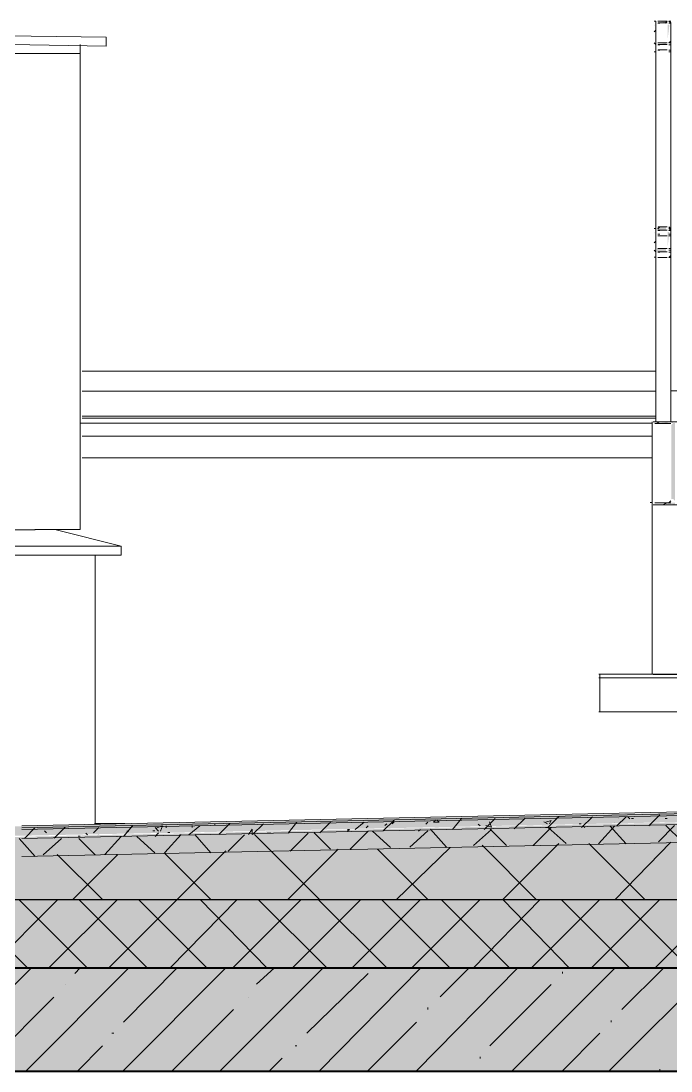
# Model space of a CAD drawing. Header units: millimetres. Extents: x -135211 to 49383, y -8033 to 228499.
# Drawn here: x -29813 to -28287, y 60933 to 63397 of the extents above; entities that cross this region are included whole.
import ezdxf

# ---------------------------------------------------------------- set-up
doc = ezdxf.new("R2010")
doc.units = ezdxf.units.MM
doc.layers.add('PDF _Геометрия', color=7, linetype='Continuous', true_color=0x1d1d1d)
doc.layers.add('PDF _Сплошная заливка', color=7, linetype='Continuous', true_color=0xffffff)

msp = doc.modelspace()

# ---------------------------------------------------------------- hatches: boundary and pattern name
at = {"layer": 'PDF _Сплошная заливка', "transparency": 33554559}
h = msp.add_hatch(color=256, dxfattribs=at)
h.paths.add_polyline_path([(-28295.2, 63389.1), (-28295.2, 63355.2), (-28291, 63389.1)])
h.paths.add_polyline_path([(-28299.5, 63393.3), (-28299.5, 63397.2), (-28318.6, 63397.2)])
h.paths.add_polyline_path([(-28320.6, 63346.8), (-28299.5, 63342.5), (-28299.5, 63346.8)])
h.paths.add_polyline_path([(-28324.9, 63389.1), (-28325.7, 63389.1), (-28325.7, 63382.7)])
h = msp.add_hatch(color=256, dxfattribs=at)
h.paths.add_polyline_path([(-28295.2, 62902.3), (-28295.2, 62868.4), (-28291, 62902.3)])
h.paths.add_polyline_path([(-28299.5, 62906.5), (-28299.5, 62914.6), (-28320.6, 62914.6), (-28320.6, 62906.5)])
h.paths.add_polyline_path([(-28320.6, 62864.2), (-28320.6, 62855.7), (-28299.5, 62855.7), (-28299.5, 62864.2)])
h.paths.add_polyline_path([(-28324.9, 62902.3), (-28325.7, 62902.3), (-28325.7, 62895.9)])
h = msp.add_hatch(color=256, dxfattribs=at)
h.paths.add_polyline_path([(-28295.2, 62453.6), (-28295.2, 62456.8), (-28323.9, 62456.8)])
h.paths.add_polyline_path([(-28278.3, 62267.3), (-28329.4, 62267.3), (-28329.4, 62266.8), (-28278.3, 62263.1)])
h.paths.add_polyline_path([(-28282.5, 62453.6), (-28286.8, 62449.4), (-28286.8, 62275.8), (-28282.5, 62275.8), (-28278.3, 62271.6), (-28278.3, 62453.6)])
h.paths.add_polyline_path([(-28282.5, 62453.6), (-28282.5, 62456.8), (-28288.9, 62456.8)])
h = msp.add_hatch(color=256, dxfattribs=at)
h.paths.add_polyline_path([(-42196.6, 61619.7), (-42196.6, 61594.3), (-41993.4, 61594.3), (-41587.1, 61585.8), (-41388.1, 61581.6), (-40778.6, 61568.9), (-40579.6, 61564.7), (-39970, 61552), (-39771.1, 61547.7), (-39364.7, 61539.3), (-39165.8, 61535), (-38556.2, 61522.3), (-38357.2, 61518.1), (-37747.7, 61505.4), (-37548.7, 61501.2), (-36939.2, 61488.5), (-36740.2, 61484.2), (-36333.8, 61475.8), (-36134.9, 61471.5), (-35525.3, 61458.8), (-35326.4, 61454.6), (-34716.8, 61441.9), (-34517.8, 61437.7), (-34111.5, 61429.2), (-33620.4, 61425), (-33620.4, 61429.2), (-33273.3, 61429.2), (-33142.1, 61425), (-32896.6, 61420.7), (-32896.6, 61425), (-29442.4, 61492.7), (-29239.2, 61496.9), (-29040.2, 61501.2), (-28837.1, 61505.4), (-28638.1, 61509.6), (-28434.9, 61513.9), (-28236, 61518.1), (-28032.8, 61522.3), (-27833.8, 61526.6), (-27630.6, 61530.8), (-27431.7, 61535), (-27228.5, 61539.3), (-27029.5, 61543.5), (-26830.6, 61543.5), (-26830.6, 61564.7), (-27033.8, 61564.7), (-27863.5, 61547.7), (-28066.6, 61543.5), (-28896.3, 61526.6), (-29099.5, 61522.3), (-30136.6, 61501.2), (-30365.2, 61496.9), (-31529.3, 61475.8), (-31757.9, 61471.5), (-32922, 61450.4), (-33142.1, 61446.1), (-33142.1, 61450.4), (-33273.3, 61454.6), (-33535.8, 61454.6), (-33667, 61450.4), (-33912.5, 61446.1), (-33912.5, 61450.4), (-34111.5, 61454.6), (-34517.8, 61463.1), (-34716.8, 61467.3), (-35326.4, 61480), (-35525.3, 61484.2), (-36134.9, 61496.9), (-36333.8, 61501.2), (-36740.2, 61509.6), (-36939.2, 61513.9), (-37548.7, 61526.6), (-37747.7, 61530.8), (-38357.2, 61543.5), (-38556.2, 61547.7), (-39165.8, 61560.4), (-39364.7, 61564.7), (-39771.1, 61573.1), (-39970, 61577.4), (-40579.6, 61590.1), (-40778.6, 61594.3), (-41388.1, 61607), (-41587.1, 61611.2), (-41993.4, 61619.7)])
h.paths.add_polyline_path([(-47847.8, 61746.7), (-50231.8, 61796.3), (-50483, 61796.3), (-50483, 61772.1), (-50281.8, 61772.1), (-49469, 61755.1), (-49261.6, 61750.9), (-48245.7, 61729.7), (-47648.8, 61717), (-47648.8, 61742.4)])
h = msp.add_hatch(color=256, dxfattribs=at)
h.paths.add_polyline_path([(-42196.6, 61594.3), (-42196.6, 61552), (-41989.2, 61552), (-39500.2, 61501.2), (-39297, 61496.9), (-36807.9, 61446.1), (-36604.7, 61441.9), (-34115.7, 61391.1), (-33912.5, 61386.9), (-33620.4, 61382.6), (-33620.4, 61386.9), (-33510.4, 61391.1), (-33273.3, 61391.1), (-33146.3, 61386.9), (-32896.6, 61382.6), (-32896.6, 61386.9), (-32663.8, 61391.1), (-32435.2, 61395.3), (-32202.4, 61399.6), (-31745.2, 61408), (-31512.4, 61412.3), (-31283.8, 61416.5), (-31051, 61420.7), (-30593.8, 61429.2), (-30361, 61433.4), (-30132.4, 61437.7), (-29899.6, 61441.9), (-29442.4, 61450.4), (-29239.2, 61454.6), (-29040.2, 61458.8), (-28837.1, 61463.1), (-28638.1, 61467.3), (-28434.9, 61471.5), (-28236, 61475.8), (-28032.8, 61480), (-27833.8, 61484.2), (-27630.6, 61488.5), (-27431.7, 61492.7), (-27228.5, 61496.9), (-27029.5, 61501.2), (-26830.6, 61501.2), (-26830.6, 61543.5), (-27021.1, 61543.5), (-30136.6, 61475.8), (-30365.2, 61471.5), (-31529.3, 61450.4), (-31757.9, 61446.1), (-32922, 61425), (-33142.1, 61420.7), (-33142.1, 61425), (-33273.3, 61429.2), (-33535.8, 61429.2), (-33667, 61425), (-33912.5, 61420.7), (-33912.5, 61425), (-34111.5, 61429.2), (-34517.8, 61437.7), (-34716.8, 61441.9), (-35326.4, 61454.6), (-35525.3, 61458.8), (-36134.9, 61471.5), (-36333.8, 61475.8), (-36740.2, 61484.2), (-36939.2, 61488.5), (-37548.7, 61501.2), (-37747.7, 61505.4), (-38357.2, 61518.1), (-38556.2, 61522.3), (-39165.8, 61535), (-39364.7, 61539.3), (-39771.1, 61547.7), (-39970, 61552), (-40579.6, 61564.7), (-40778.6, 61568.9), (-41388.1, 61581.6), (-41587.1, 61585.8), (-41993.4, 61594.3)])
h.paths.add_polyline_path([(-47847.8, 61721.3), (-50232.2, 61771), (-50483, 61771), (-50483, 61734), (-50298.7, 61734), (-49367.4, 61712.8), (-49177, 61708.6), (-48245.7, 61687.4), (-47648.8, 61674.7), (-47648.8, 61717)])
h = msp.add_hatch(color=256, dxfattribs=at)
h.paths.add_polyline_path([(-42196.6, 61552), (-42196.6, 61336.1), (-26830.6, 61336.1), (-26830.6, 61501.2), (-27033.8, 61501.2), (-27863.5, 61484.2), (-28066.6, 61480), (-28896.3, 61463.1), (-29099.5, 61458.8), (-30136.6, 61437.7), (-30365.2, 61433.4), (-31529.3, 61412.3), (-31757.9, 61408), (-32922, 61386.9), (-33146.3, 61382.6), (-33146.3, 61386.9), (-33273.3, 61391.1), (-33535.8, 61391.1), (-33667, 61386.9), (-33912.5, 61382.6), (-33912.5, 61386.9), (-34115.7, 61391.1), (-36604.7, 61441.9), (-36807.9, 61446.1), (-39297, 61496.9), (-39500.2, 61501.2), (-41989.2, 61552)])
h.paths.add_polyline_path([(-49917.7, 61725.5), (-50250.5, 61732.9), (-50483, 61732.9), (-50483, 61336.1), (-47648.8, 61336.1), (-47648.8, 61674.7), (-47835.1, 61679), (-48216.1, 61687.4), (-48402.3, 61691.6), (-48973.8, 61704.3), (-49160, 61708.6), (-49731.5, 61721.3)])
h = msp.add_hatch(color=256, dxfattribs=at)
h.paths.add_polyline_path([(-47648.8, 61175.2), (-47648.8, 61335.9), (-50648.6, 61335.9), (-50648.6, 61175.2)])
h.paths.add_polyline_path([(-26648.6, 61175.2), (-26648.6, 61335.9), (-42196.6, 61335.9), (-42196.6, 61175.2)])
h = msp.add_hatch(color=256, dxfattribs=at)
h.paths.add_polyline_path([(-89594.3, 60933.9), (-89594.3, 61174.9), (-103546, 61174.9), (-103546, 60933.9)])
h.paths.add_polyline_path([(146.8, 60933.9), (146.8, 61174.9), (-22999.7, 61174.9), (-22999.7, 60933.9)])
h.paths.add_polyline_path([(-23351, 60933.9), (-23351, 61174.9), (-26352.2, 61174.9), (-26352.2, 60933.9)])
h.paths.add_polyline_path([(-26398.8, 60933.9), (-26398.8, 61174.9), (-44097.3, 61174.9), (-44097.3, 60933.9)])
h.paths.add_polyline_path([(-45350.3, 60933.9), (-45350.3, 61174.9), (-51128.4, 61174.9), (-51128.4, 60933.9)])
h.paths.add_polyline_path([(-77398.8, 60933.9), (-77398.8, 61174.9), (-79396.8, 61174.9), (-79396.8, 60933.9)])
h.paths.add_polyline_path([(-82897.6, 60933.9), (-82897.6, 61174.9), (-86097.8, 61174.9), (-86097.8, 60933.9)])

# ---------------------------------------------------------------- linework, layer by layer
at = {"layer": 'PDF _Геометрия', "color": 7, "lineweight": 20}
for points in [[(-28322.8, 63397.3), (-28327.3, 63397.3)], [(-28322.8, 63397.3), (-28322.8, 63397.3)], [(-28322.8, 63396.8), (-28322.8, 63392.6), (-28322.8, 63388.3), (-28322.8, 63354.5), (-28322.8, 63350.2), (-28322.8, 63346)], [(-28322.8, 63346.5), (-28322.8, 63350.8), (-28322.8, 63355), (-28322.8, 63388.9), (-28322.8, 63393.1)], [(-28322.8, 63393.1), (-28322.8, 63393.1)], [(-28322.8, 63393.1), (-28322.8, 63393.1)], [(-28322.8, 63393.1), (-28322.8, 63393.1)], [(-28322.8, 63392.6), (-28322.8, 63392.6)], [(-28322.8, 63388.9), (-28322.8, 63388.9)], [(-28322.8, 63388.9), (-28322.8, 63388.9)], [(-28322.8, 63388.3), (-28322.8, 63388.3)], [(-28314, 63396.8), (-28318.5, 63396.8)], [(-28318.5, 63392.6), (-28314, 63392.6)], [(-28296.5, 63397.2), (-28317.7, 63397.2)], [(-28317.7, 63392.9), (-28296.5, 63392.9)], [(-28296.5, 63392.9), (-28296.5, 63392.9)], [(-28292.2, 63346.4), (-28287.7, 63346.4), (-28287.7, 63350.6), (-28287.7, 63354.8), (-28287.7, 63388.7), (-28287.7, 63392.9), (-28292.2, 63397.2)], [(-28287.7, 63396.7), (-28292.2, 63396.7)], [(-28292.2, 63392.4), (-28287.7, 63392.4), (-28287.7, 63388.2), (-28287.7, 63354.4), (-28287.7, 63350.1), (-28292.2, 63345.9)], [(-28287.7, 63396.7), (-28287.7, 63396.7)], [(-28287.7, 63396.7), (-28287.7, 63396.7)], [(-28287.7, 63392.9), (-28287.7, 63392.9)], [(-28287.7, 63392.4), (-28287.7, 63392.4)], [(-28287.7, 63392.4), (-28287.7, 63392.4)], [(-28287.7, 63388.7), (-28287.7, 63388.7)], [(-28287.7, 63388.2), (-28287.7, 63388.2)], [(-28287.7, 63388.2), (-28287.7, 63388.2)], [(-28327.3, 63346.5), (-28322.8, 63342.3)], [(-28322.8, 63350.8), (-28322.8, 63350.8)], [(-28322.8, 63350.8), (-28322.8, 63350.8)], [(-28322.8, 63350.8), (-28322.8, 63350.8)], [(-28322.8, 63350.8), (-28322.8, 63350.8)], [(-28322.8, 63350.2), (-28322.8, 63350.2)], [(-28322.8, 63346), (-28322.8, 63346)], [(-28322.8, 63342.3), (-28322.8, 63342.3)], [(-28314, 63346), (-28318.5, 63346)], [(-28318.5, 63341.7), (-28314, 63341.7)], [(-28296.5, 63346.4), (-28317.7, 63346.4)], [(-28317.7, 63342.2), (-28296.5, 63342.2)], [(-28296.5, 63346.4), (-28296.5, 63346.4)], [(-28292.2, 63341.6), (-28287.7, 63341.6), (-28287.7, 63345.9)], [(-28287.7, 63350.6), (-28287.7, 63350.6)], [(-28287.7, 63350.1), (-28287.7, 63350.1)], [(-28287.7, 63350.1), (-28287.7, 63350.1)], [(-28287.7, 63350.1), (-28287.7, 63350.1)], [(-28287.7, 63350.1), (-28287.7, 63350.1)], [(-28287.7, 63341.6), (-28287.7, 63341.6)], [(-28322.8, 62910.5), (-28327.3, 62910.5)], [(-28322.8, 62910.5), (-28322.8, 62910.5)], [(-28322.8, 62910), (-28322.8, 62905.7), (-28322.8, 62901.5), (-28322.8, 62867.6), (-28322.8, 62863.4), (-28322.8, 62859.2)], [(-28322.8, 62910), (-28322.8, 62910)], [(-28314, 62914.2), (-28318.5, 62909.9)], [(-28296.5, 62914.6), (-28317.7, 62914.6)], [(-28287.7, 62909.8), (-28292.2, 62914.1)], [(-28292.2, 62859.6), (-28287.7, 62859.6), (-28287.7, 62863.8), (-28287.7, 62868), (-28287.7, 62901.9), (-28287.7, 62906.1), (-28287.7, 62910.4), (-28292.2, 62910.4)], [(-28287.7, 62909.8), (-28287.7, 62909.8)], [(-28287.7, 62909.8), (-28287.7, 62909.8)], [(-28322.8, 62863.9), (-28322.8, 62868.2), (-28322.8, 62902.1), (-28322.8, 62906.3)], [(-28322.8, 62906.3), (-28322.8, 62906.3)], [(-28322.8, 62906.3), (-28322.8, 62906.3)], [(-28322.8, 62906.3), (-28322.8, 62906.3)], [(-28322.8, 62902.1), (-28322.8, 62902.1)], [(-28322.8, 62902.1), (-28322.8, 62902.1)], [(-28322.8, 62901.5), (-28322.8, 62901.5)], [(-28318.5, 62905.7), (-28314, 62905.7)], [(-28317.7, 62906.2), (-28296.5, 62906.2)], [(-28296.5, 62906.2), (-28296.5, 62906.2)], [(-28292.2, 62905.6), (-28287.7, 62905.6), (-28287.7, 62901.3), (-28287.7, 62867.5), (-28287.7, 62863.2), (-28292.2, 62863.2)], [(-28287.7, 62905.6), (-28287.7, 62905.6)], [(-28287.7, 62905.6), (-28287.7, 62905.6)], [(-28287.7, 62901.9), (-28287.7, 62901.9)], [(-28287.7, 62901.3), (-28287.7, 62901.3)], [(-28287.7, 62901.3), (-28287.7, 62901.3)], [(-28327.3, 62859.7), (-28322.8, 62855.5)], [(-28322.8, 62868.2), (-28322.8, 62868.2)], [(-28322.8, 62863.9), (-28322.8, 62863.9)], [(-28322.8, 62863.9), (-28322.8, 62863.9)], [(-28322.8, 62863.9), (-28322.8, 62863.9)], [(-28322.8, 62863.9), (-28322.8, 62863.9)], [(-28322.8, 62863.4), (-28322.8, 62863.4)], [(-28322.8, 62859.2), (-28322.8, 62859.2)], [(-28314, 62863.4), (-28318.5, 62863.4)], [(-28296.5, 62863.8), (-28317.7, 62863.8)], [(-28296.5, 62863.8), (-28296.5, 62863.8)], [(-28292.2, 62854.8), (-28287.7, 62854.8), (-28287.7, 62859.1)], [(-28287.7, 62867.5), (-28287.7, 62867.5)], [(-28287.7, 62863.8), (-28287.7, 62863.8)], [(-28287.7, 62863.2), (-28287.7, 62863.2)], [(-28287.7, 62863.2), (-28287.7, 62863.2)], [(-28287.7, 62863.2), (-28287.7, 62863.2)], [(-28322.8, 62855.5), (-28322.8, 62855.5)], [(-28318.5, 62854.9), (-28314, 62854.9)], [(-28317.7, 62855.4), (-28296.5, 62855.4)], [(-28287.7, 62854.8), (-28287.7, 62854.8)], [(-28336.1, 62453.4), (-28331.5, 62453.4)], [(-28331.5, 62457), (-28331.5, 62457)], [(-28331.5, 62457), (-28331.5, 62452.9)], [(-28331.5, 62453.4), (-28331.5, 62453.4)], [(-28331.5, 62452.9), (-28331.5, 62452.9)], [(-28331.5, 62452.9), (-28331.5, 62452.9)], [(-28331.5, 62452.9), (-28331.5, 62452.9)], [(-28331.5, 62452.9), (-28331.5, 62452.9)], [(-28329.4, 62262), (-28270.1, 62262), (-28270.1, 62456.8), (-28329.4, 62456.8)], [(-28325.7, 62452.6), (-28287.7, 62452.6)], [(-28292.2, 62453.1), (-28287.7, 62453.1)], [(-28287.7, 62453.1), (-28287.7, 62453.1)], [(-28331.5, 62267.1), (-28336.1, 62267.1)], [(-28331.5, 62267.1), (-28331.5, 62267.1)], [(-28287.7, 62271.1), (-28292.2, 62266.9)], [(-28287.7, 62271.1), (-28287.7, 62271.1)], [(-28331.5, 62266.6), (-28331.5, 62266.6)], [(-28331.5, 62266.6), (-28331.5, 62266.6)], [(-28331.5, 62266.6), (-28331.5, 62266.6)], [(-28331.5, 62266.6), (-28331.5, 62266.6)], [(-28331.5, 62266.6), (-28331.5, 62262.3)], [(-28287.7, 62266.3), (-28325.7, 62266.3)], [(-26822.4, 61567.8), (-29811, 61504.3)], [(-26822.4, 61563.5), (-29811, 61500)], [(-26822.4, 61542.4), (-29811, 61478.9)], [(-26822.4, 61500), (-29811, 61436.5)], [(-42195, 61175), (-26646.9, 61175)]]:
    msp.add_lwpolyline(points, dxfattribs=at)
at = {"layer": 'PDF _Геометрия', "lineweight": 9}
for points in [[(-28327.3, 63371.9), (-28322.8, 63376.2)], [(-28301, 63392.5), (-28296.5, 63396.7)], [(-28292.2, 62905.6), (-28287.7, 62909.8)], [(-28296.5, 62906.2), (-28296.5, 62906.2)], [(-28327.3, 62876.7), (-28322.8, 62880.9)], [(-28322.4, 62452.8), (-28314, 62456.9)], [(-28304.8, 62262.7), (-28296.5, 62266.9)], [(-28576.6, 61505), (-28550.9, 61530.4)], [(-28497.6, 61504.7), (-28471.9, 61530)], [(-28414.2, 61508.5), (-28393, 61529.6)], [(-28388.7, 61529.6), (-28384.2, 61525.4)], [(-28339.1, 61508.7), (-28314, 61534.1)], [(-28314, 61534.7), (-28314, 61534.7)], [(-29804.6, 61479.2), (-29779.3, 61504.5)], [(-29734.5, 61480), (-29709.1, 61505.4)], [(-29642.8, 61492.3), (-29630.1, 61505)], [(-29572.1, 61483.4), (-29551.1, 61508.9)], [(-29498, 61504.9), (-29489.7, 61496.4)], [(-29493.7, 61504.2), (-29480.9, 61508.5), (-29485.4, 61495.8)], [(-29472.2, 61504.2), (-29472.2, 61508.5)], [(-29418.7, 61487.5), (-29393.2, 61508.7)], [(-29410.8, 61505.1), (-29410.8, 61509.4)], [(-29358.1, 61513.3), (-29358.1, 61509.1)], [(-29348.5, 61488.3), (-29323, 61513.8)], [(-29269.6, 61488), (-29244, 61513.4)], [(-29186.1, 61491.8), (-29165.1, 61517.2)], [(-29111.7, 61492), (-29086.1, 61517.4)], [(-29028.2, 61500.1), (-29007.1, 61517)], [(-29002.9, 61504.3), (-28998.4, 61508.5)], [(-28962.5, 61496.7), (-28937, 61522.1)], [(-28959, 61509.5), (-28954.5, 61513.7)], [(-28941.4, 61513.6), (-28937, 61517.9)], [(-28866.8, 61521.8), (-28866.8, 61521.8)], [(-28862.5, 61512.7), (-28858, 61516.9)], [(-28844.9, 61517.4), (-28840.4, 61521.6)], [(-28844.5, 61517.3), (-28831.7, 61517.3), (-28836.2, 61521.6)], [(-28800.2, 61500.1), (-28779, 61525.6)], [(-28739.6, 61512.7), (-28735.2, 61508.4)], [(-28725.7, 61500.3), (-28700.1, 61525.7)], [(-28721.7, 61509.4), (-28708.8, 61505.2), (-28713.3, 61517.9)], [(-28717.2, 61508.9), (-28708.8, 61517.3)], [(-28655.5, 61501.2), (-28629.9, 61526.6)], [(-28610.8, 61462.8), (-28568.4, 61505.1)], [(-28586, 61505.2), (-28586, 61505.2)], [(-28585.6, 61517.9), (-28577.2, 61513.7)], [(-28577.2, 61504.6), (-28581.7, 61504.6)], [(-28581.3, 61517.2), (-28568.4, 61521.5), (-28572.9, 61513)], [(-28533.4, 61466.8), (-28575.7, 61505)], [(-28502.8, 61513.3), (-28498.3, 61513.3)], [(-28494, 61509), (-28489.5, 61504.7)], [(-28457.2, 61466.3), (-28419.3, 61508.6)], [(-28393, 61466.2), (-28430.9, 61508.5)], [(-28419.3, 61517.1), (-28419.3, 61517.1)], [(-28410.5, 61526.1), (-28410.5, 61526.1)], [(-28384.2, 61525.4), (-28384.2, 61525.4)], [(-28379.9, 61525.9), (-28375.4, 61525.9)], [(-28316.9, 61471), (-28278.9, 61509.1)], [(-28301, 61526.2), (-28296.5, 61526.2)], [(-28261.4, 61471.5), (-28299.3, 61509.7)], [(-29779.3, 61436.8), (-29817.3, 61479.2)], [(-29760.4, 61440.7), (-29717.8, 61478.8)], [(-29757.4, 61496.5), (-29752.9, 61492.3)], [(-29678.4, 61484.1), (-29674, 61484.1)], [(-29638.9, 61440.9), (-29677, 61479.1)], [(-29660.9, 61491.8), (-29656.4, 61487.6)], [(-29630.1, 61488.1), (-29630.1, 61488.1)], [(-29615.6, 61441.2), (-29577.5, 61483.6)], [(-29586.2, 61483), (-29586.2, 61483)], [(-29568.7, 61488.4), (-29568.7, 61484.1)], [(-29564.4, 61496.2), (-29559.9, 61496.2)], [(-29498.5, 61445.1), (-29541.1, 61483.2)], [(-29503, 61496.5), (-29498.5, 61496.5)], [(-29498, 61483.7), (-29489.7, 61492.2)], [(-29475.3, 61445.9), (-29437.1, 61488.3)], [(-29467.9, 61492.7), (-29463.4, 61492.7)], [(-29366.9, 61445.6), (-29405.1, 61488)], [(-29326.2, 61449.5), (-29287.9, 61487.6)], [(-29278.7, 61488.1), (-29270.4, 61500.8), (-29270.4, 61488.1)], [(-29226.5, 61449.8), (-29264.8, 61487.9)], [(-29234.8, 61491.5), (-29226.5, 61491.5)], [(-29226.5, 61491.5), (-29226.5, 61491.5)], [(-29180.9, 61449.3), (-29138.8, 61491.7)], [(-29086.1, 61453.9), (-29124.4, 61492)], [(-29046.7, 61496), (-29042.2, 61500.3), (-29046.7, 61500.3)], [(-29040.6, 61454.1), (-28998.4, 61496.4)], [(-28945.7, 61458.1), (-28987.9, 61496.1)], [(-28900.2, 61458.8), (-28858, 61496.9)], [(-28880, 61495.8), (-28875.5, 61500)], [(-28814.1, 61458.6), (-28851.9, 61500.9)], [(-28751.1, 61462.3), (-28708.8, 61500.4)], [(-28673.7, 61462.7), (-28711.6, 61500.8)], [(-28858, 61335.5), (-28976.4, 61454)], [(-28805.3, 61457.9), (-28932.2, 61335.2)], [(-28603.5, 61336), (-28730.6, 61463)], [(-28550.9, 61467), (-28681.9, 61335.7)], [(-28349.1, 61335.9), (-28480.3, 61467.1)], [(-28287.7, 61470.5), (-28419, 61335)], [(-29621.3, 61335.6), (-29727.5, 61441.5)], [(-29586.2, 61440.7), (-29691.8, 61334.9)], [(-29366.9, 61335.6), (-29477.1, 61445.6)], [(-29331.8, 61450.3), (-29445.9, 61336)], [(-29112.4, 61335.5), (-29226.8, 61449.8)], [(-29068.6, 61453.8), (-29187.4, 61335.3)], [(-29796.8, 61174.4), (-29958, 61335.3)], [(-29887.2, 61174.7), (-29726.6, 61335.6)], [(-29656.4, 61174.3), (-29817.2, 61335.2)], [(-29747.1, 61175.2), (-29586.2, 61336.1)], [(-29516, 61174.9), (-29677, 61335.7)], [(-29606.9, 61175.1), (-29445.9, 61336)], [(-29375.7, 61174.7), (-29536.8, 61335.6)], [(-29462.3, 61175), (-29305.5, 61335.9)], [(-29235.3, 61174.6), (-29392.2, 61335.5)], [(-29317.2, 61174.2), (-29156.3, 61335.1)], [(-29094.9, 61175.2), (-29255.9, 61336)], [(-29177, 61174.2), (-29015.9, 61335.1)], [(-28954.5, 61175.1), (-29115.7, 61335.9)], [(-29036.2, 61174.7), (-28875.5, 61335.5)], [(-28805.3, 61174.3), (-28966.1, 61335.2)], [(-28896, 61174.6), (-28735.2, 61335.4)], [(-28665, 61174.2), (-28825.9, 61335.1)], [(-28751.4, 61174.5), (-28594.8, 61335.4)], [(-28524.6, 61174.1), (-28681.3, 61335)], [(-28615, 61175), (-28454.4, 61335.8)], [(-28384.2, 61174.6), (-28545, 61335.5)], [(-28474.9, 61174.9), (-28314, 61335.7)], [(-28243.8, 61174.5), (-28404.8, 61335.4)], [(-28326, 61174.1), (-28164.8, 61335)], [(-30029.1, 60933.7), (-29788, 61175)], [(-29800.9, 60933.8), (-29559.9, 61175.1)], [(-29686.7, 61162.4), (-29674, 61175.1)], [(-29573.3, 60933.9), (-29331.8, 61175.1)], [(-29572.5, 61048.1), (-29445.9, 61175.1)], [(-29345.1, 60933.9), (-29103.7, 61175.2)], [(-29259.8, 61137.1), (-29217.7, 61175.2)], [(-29142.2, 61022.3), (-28998.4, 61162)], [(-29112.4, 60933.4), (-28875.5, 61174.7)], [(-28884.8, 60933.4), (-28647.4, 61174.7)], [(-28829.4, 61107), (-28761.5, 61174.7)], [(-28660.4, 60933.5), (-28419.3, 61174.8)], [(-28542.1, 61162.1), (-28542.1, 61166.3)], [(-28432.8, 60933.5), (-28191.2, 61174.9)], [(-28402.4, 61077.5), (-28305.2, 61174.8)], [(-29709.1, 61136.5), (-29709.1, 61136.5)], [(-28712.2, 60992.3), (-28568.4, 61136.2)], [(-29879.5, 60962.5), (-29735.4, 61106.4)], [(-29279.1, 61106.5), (-29279.1, 61106.5)], [(-29458.3, 60933.8), (-29314.2, 61077.7)], [(-28858, 61077.8), (-28858, 61082.1)], [(-28998.9, 60933.4), (-28884.3, 61047.7)], [(-28428.1, 61047.8), (-28428.1, 61052.1)], [(-29599.5, 61022.3), (-29595, 61022.3)], [(-28543.1, 60933.1), (-28454.4, 61022)], [(-29680.4, 60932.9), (-29621.3, 60992.2)], [(-29169.6, 60992.2), (-29165.1, 60992.2)], [(-29229.5, 60933.8), (-29200.2, 60963.4)], [(-28735.2, 60962.3), (-28735.2, 60966.5)], [(-28314, 60933.6), (-28314, 60937.8)], [(-28770.3, 60933.5), (-28770.3, 60933.5)]]:
    msp.add_lwpolyline(points, dxfattribs=at)
at = {"layer": 'PDF _Геометрия', "color": 7, "lineweight": 9}
for points in [[(-30552.5, 63371.8), (-29612.6, 63359.1), (-29612.6, 63337.9), (-30552.5, 63354.8)], [(-28322.8, 63354.5), (-28322.8, 62842.2), (-28322.8, 62846.5), (-28322.8, 62850.7), (-28322.8, 62867.6)], [(-28287.7, 62842.6), (-28287.7, 63354.8)], [(-29674, 63320.7), (-29674, 63341.9)], [(-28322.8, 63329.6), (-28322.8, 63325.3), (-28327.3, 63325.3)], [(-28314, 63329), (-28318.5, 63329)], [(-28296.5, 63329.5), (-28317.7, 63329.5)], [(-28287.7, 63324.7), (-28287.7, 63328.9), (-28292.2, 63328.9)], [(-29779.3, 63321.1), (-31434.1, 63321.1)], [(-29780.1, 63321.3), (-29674, 63321.3), (-29674, 62203.7), (-29780.1, 62203.7)], [(-28322.8, 63324.8), (-28322.8, 63320.6), (-28322.8, 62457), (-28322.8, 62474)], [(-28322.8, 63324.8), (-28322.8, 63324.8)], [(-28322.8, 63320.6), (-28322.8, 63320.6)], [(-28322.8, 63320.6), (-28322.8, 63320.6)], [(-28287.7, 62474.3), (-28287.7, 62457.4), (-28287.7, 63321), (-28287.7, 63325.2), (-28292.2, 63325.2)], [(-28287.7, 63324.7), (-28287.7, 63324.7)], [(-28287.7, 63321), (-28287.7, 63321)], [(-28287.7, 63321), (-28287.7, 63321)], [(-28322.8, 62897.8), (-28322.8, 62897.8)], [(-28322.8, 62885.1), (-28322.8, 62889.3), (-28322.8, 62893.6)], [(-28322.8, 62893.6), (-28322.8, 62893.6)], [(-28322.8, 62889.3), (-28322.8, 62889.3)], [(-28322.8, 62889.3), (-28322.8, 62889.3)], [(-28322.8, 62889.3), (-28322.8, 62889.3)], [(-28314, 62897.2), (-28318.5, 62897.2)], [(-28318.5, 62893), (-28314, 62893)], [(-28317.7, 62893.5), (-28296.5, 62893.5)], [(-28296.5, 62893.5), (-28296.5, 62893.5)], [(-28287.7, 62897.2), (-28292.2, 62897.2)], [(-28292.2, 62892.9), (-28287.7, 62892.9), (-28287.7, 62888.7), (-28287.7, 62884.4)], [(-28287.7, 62897.2), (-28287.7, 62897.2)], [(-28287.7, 62888.7), (-28287.7, 62888.7)], [(-28287.7, 62888.7), (-28287.7, 62888.7)], [(-28287.7, 62888.7), (-28287.7, 62888.7)], [(-28287.7, 62846.9), (-28287.7, 62851.1), (-28287.7, 62868)], [(-28327.3, 62842.8), (-28322.8, 62842.8)], [(-28322.8, 62850.7), (-28322.8, 62850.7)], [(-28322.8, 62846.5), (-28322.8, 62812.6), (-28322.8, 62482.4)], [(-28322.8, 62846.5), (-28322.8, 62846.5)], [(-28322.8, 62842.8), (-28322.8, 62842.8)], [(-28318.5, 62842.2), (-28314, 62842.2)], [(-28317.7, 62842.6), (-28296.5, 62842.6)], [(-28287.7, 62482.8), (-28287.7, 62813), (-28287.7, 62846.9), (-28292.2, 62842.6)], [(-28292.2, 62842.1), (-28287.7, 62842.1)], [(-28287.7, 62851.1), (-28287.7, 62851.1)], [(-28287.7, 62846.9), (-28287.7, 62846.9)], [(-28287.7, 62842.1), (-28287.7, 62842.1)], [(-28287.7, 62842.1), (-28287.7, 62842.1)], [(-28322.8, 62575.6), (-29668.9, 62575.6)], [(-28322.8, 62529), (-29668.9, 62529)], [(-27954.3, 62529.5), (-28288.7, 62529.5)], [(-28322.8, 62469.7), (-29668.9, 62469.7)], [(-29668.9, 62465.5), (-28322.8, 62465.5)], [(-29673.7, 62453.4), (-28331.5, 62453.4)], [(-28331.5, 62457), (-28331.5, 61864.4), (-28331.5, 62262.3)], [(-28329.4, 61864.1), (-28270.1, 61864.1), (-28270.1, 62262)], [(-29581.9, 62144), (-29577.5, 62144), (-29577.5, 62165.1), (-29730, 62203.2), (-29577.5, 62165.1), (-29577.5, 62144), (-31524.8, 62144)], [(-31434.1, 62203.6), (-29779.3, 62203.6)], [(-31524.8, 62165.1), (-29577.5, 62165.1)], [(-29638.9, 61513.5), (-29638.9, 62144.3)], [(-28456.4, 61864.7), (-28156.1, 61864.7), (-28156.1, 61856.2), (-28456.4, 61856.2), (-28156.1, 61856.2), (-28156.1, 61775.8), (-28456.4, 61775.8)], [(-28454.4, 61864.4), (-28454.4, 61855.9), (-28454.4, 61775.5)], [(-42189.5, 61334.9), (-26822.4, 61334.9), (-26822.4, 61500), (-26822.4, 61542.4), (-26822.4, 61563.5), (-26822.4, 61567.8), (-26822.4, 61572), (-29811, 61508.5)], [(-29568.7, 61513.8), (-29640.5, 61513.8)], [(-42195, 61175), (-26646.9, 61175), (-26646.9, 61335.9), (-42195, 61335.9)], [(-27998.1, 60933.8), (-28298.9, 60933.8)]]:
    msp.add_lwpolyline(points, dxfattribs=at)
for points in [[(-29669.2, 62423.2), (-28331.5, 62423.2)], [(-29669.2, 62372.4), (-28331.5, 62372.4)]]:
    msp.add_lwpolyline(points, close=True, dxfattribs=at)
at = {"layer": 'PDF _Геометрия', "color": 7, "lineweight": 40}
msp.add_lwpolyline([(-44091.7, 60933), (-26392.5, 60933), (-26392.5, 61174.4), (-44091.7, 61174.4)], dxfattribs=at)

doc.saveas('drawing.dxf')
